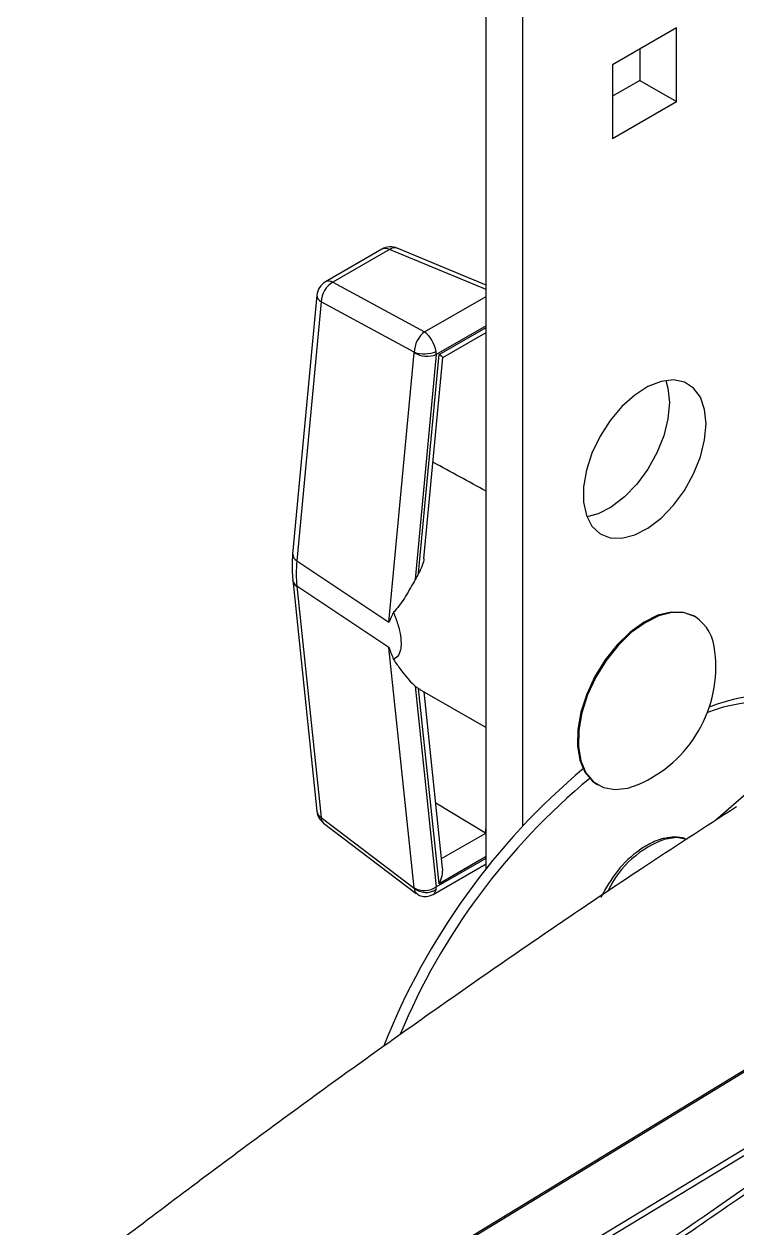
# Model space of a CAD drawing. Extents: x 16.5 to 113.1, y 4.4 to 84.5.
# Drawn here: x 20.653 to 23.237, y 11.382 to 15.747 of the extents above; entities that cross this region are included whole.
import ezdxf

# ---------------------------------------------------------------- set-up
doc = ezdxf.new("R2010")
doc.units = 0
doc.header["$MEASUREMENT"] = 0
doc.layers.add('OBJECT', color=7, linetype='CONTINUOUS')

msp = doc.modelspace()

# ---------------------------------------------------------------- linework, layer by layer
at = {"layer": 'OBJECT'}
for p, q in [((22.3276, 12.6847), (22.3276, 18.4247)), ((22.4605, 12.8388), (22.4605, 18.348)), ((23.0184, 15.7338), (22.7865, 15.5999)), ((23.0184, 15.466), (23.0184, 15.7338)), ((22.8855, 15.657), (22.8855, 15.5427)), ((22.7865, 15.5999), (22.7865, 15.3321)), ((22.8855, 15.5427), (22.7865, 15.4856)), ((22.8855, 15.5427), (23.0184, 15.466)), ((22.7865, 15.3321), (23.0184, 15.466)), ((21.9504, 14.931), (21.7452, 14.8126)), ((21.9778, 14.93), (21.7726, 14.8115)), ((22.3276, 14.7844), (21.9778, 14.93)), ((22.3276, 14.8007), (22.0057, 14.9346)), ((21.7726, 14.8115), (22.1048, 14.6308)), ((21.7142, 14.7643), (21.6265, 13.8247)), ((22.1048, 14.6308), (22.3276, 14.7594)), ((21.7296, 14.7407), (21.6419, 13.8011)), ((22.067, 14.5571), (21.7296, 14.7407)), ((22.3276, 14.6531), (22.1471, 14.5489)), ((22.1573, 14.5492), (22.3276, 14.6475)), ((22.1705, 14.5382), (22.3276, 14.6289)), ((22.3276, 14.6242), (22.3271, 14.6286)), ((21.9758, 13.5792), (22.067, 14.5558)), ((22.1471, 14.5489), (22.071, 13.733)), ((22.0833, 13.7564), (22.1573, 14.5492)), ((22.1025, 13.8097), (22.1705, 14.5383)), ((21.6419, 13.8011), (21.9758, 13.5792)), ((21.6266, 13.7317), (21.7143, 12.8934)), ((21.9758, 13.487), (21.6419, 13.7089)), ((21.6419, 13.7089), (21.7296, 12.8706)), ((23.0864, 13.5979), (23.0828, 13.5999)), ((22.067, 12.6156), (21.9758, 13.487)), ((22.071, 13.347), (22.1471, 12.619)), ((22.0833, 13.3378), (22.0882, 13.3353)), ((22.1573, 12.6304), (22.0833, 13.3378)), ((22.0879, 13.3349), (22.3276, 13.1965)), ((22.1701, 12.6868), (22.1033, 13.326)), ((22.7309, 12.9902), (22.7344, 12.9882)), ((21.8732, 11.1011), (24.8677, 12.9267)), ((22.1454, 12.9235), (22.3256, 12.8142)), ((23.2701, 12.9561), (23.1608, 12.8601)), ((21.7296, 12.8706), (22.067, 12.6145)), ((21.7387, 12.8501), (22.0748, 12.595)), ((22.3256, 12.8142), (22.3276, 12.8355)), ((22.1665, 12.7215), (22.3263, 12.8137)), ((25.111, 12.7862), (22.1054, 10.967)), ((25.1213, 12.7687), (22.1158, 10.9495)), ((22.1471, 12.619), (22.3276, 12.7231)), ((22.3276, 12.7287), (22.1573, 12.6304)), ((22.1356, 12.5912), (22.3276, 12.702))]:
    msp.add_line(p, q, dxfattribs=at)
at = {"layer": 'OBJECT', "flags": 128}
for points in [[(23.1252, 14.2979), (23.12, 14.3502), (23.1046, 14.394), (23.0798, 14.4273), (23.0466, 14.4486), (23.0068, 14.4568), (22.962, 14.4515), (22.9145, 14.4331), (22.8664, 14.4023), (22.82, 14.3607), (22.7774, 14.31), (22.7407, 14.2528), (22.7116, 14.1917), (22.6914, 14.1296), (22.681, 14.0693), (22.681, 14.0137), (22.6914, 13.9653), (22.7116, 13.9265), (22.7407, 13.8991), (22.7774, 13.8843), (22.82, 13.8828), (22.8664, 13.8947), (22.9145, 13.9194), (22.962, 13.9559), (23.0068, 14.0023), (23.0466, 14.0565), (23.0798, 14.116), (23.1046, 14.178), (23.12, 14.2396), (23.1252, 14.2979)], [(22.9788, 14.455), (22.987, 14.4269), (22.9922, 14.3746)], [(22.9922, 14.3746), (22.987, 14.3163), (22.9717, 14.2547), (22.9468, 14.1928), (22.9137, 14.1333), (22.8738, 14.079), (22.8291, 14.0326), (22.7816, 13.9962), (22.7335, 13.9714), (22.6932, 13.9604)], [(23.0829, 13.5999), (23.0438, 13.6142), (22.9992, 13.6153), (22.9508, 13.6034), (22.9006, 13.5788), (22.8506, 13.5426), (22.8029, 13.4963), (22.7595, 13.4417), (22.7222, 13.3812), (22.6924, 13.3171), (22.6713, 13.2521), (22.66, 13.1889), (22.6587, 13.13), (22.6676, 13.0779), (22.6862, 13.0347), (22.714, 13.0021), (22.7309, 12.9902)], [(23.0864, 13.5979), (23.0474, 13.6121), (23.0027, 13.6133), (22.9543, 13.6013), (22.9041, 13.5767), (22.8541, 13.5406), (22.8065, 13.4942), (22.7631, 13.4397), (22.7257, 13.3791), (22.6959, 13.315), (22.6749, 13.2501), (22.6635, 13.1868), (22.6622, 13.128), (22.6711, 13.0758), (22.6898, 13.0326), (22.7175, 13.0001), (22.7531, 12.9795), (22.7952, 12.9718), (22.8419, 12.9772), (22.8787, 12.9897)], [(24.8607, 12.9271), (23.3752, 12.0215), (21.8662, 11.1015)], [(22.9802, 12.7935), (23.0183, 12.7985), (23.0566, 12.7922)]]:
    msp.add_lwpolyline(points, dxfattribs=at)
at = {"layer": 'OBJECT'}
for centre, radius, start, end in [((21.9817, 14.8769), 0.0625, 67.401, 119.9973), ((21.9631, 14.9049), 0.0291, 59.6535, 115.8951), ((21.9962, 14.906), 0.0301, 71.5079, 127.3885), ((21.7765, 14.7584), 0.0625, 119.9973, 174.667), ((21.8162, 14.7366), 0.0867, 120.1577, 177.2631), ((21.7579, 14.7864), 0.0291, 59.6535, 115.8951), ((21.7412, 14.765), 0.0269, 181.6246, 244.5385), ((22.1025, 14.6764), 0.1245, 253.4479, 290.6393), ((22.1142, 14.6364), 0.0934, 239.6247, 290.6249), ((21.6535, 13.8255), 0.0269, 181.6247, 244.5387), ((22.6491, 13.4438), 0.6464, 151.085, 153.4289), ((21.6579, 13.7362), 0.0317, 188.1664, 239.5124), ((22.9914, 13.4615), 0.1662, 3.6859, 55.1427), ((22.6952, 13.4173), 0.4653, 330, 6.7785), ((22.1529, 13.4438), 0.1268, 229.7817, 236.7246), ((23.362, 12.6247), 0.6683, 69.1753, 110.3114), ((23.3496, 12.7623), 0.5505, 62.5895, 112.7656), ((22.6952, 13.4173), 0.4653, 293.2269, 330), ((24.3153, 11.1075), 2.5372, 130.1132, 158.3676), ((24.2443, 11.1512), 2.4159, 129.6277, 157.284), ((21.7765, 12.8999), 0.0625, 185.9728, 232.7998), ((21.7457, 12.8979), 0.0317, 188.207, 239.5096), ((21.755, 12.8696), 0.0254, 177.703, 230.1361), ((23.1037, 12.4437), 0.371, 109.4554, 154.1522), ((22.1044, 12.682), 0.0762, 240.5849, 304.14), ((22.1104, 12.6664), 0.0677, 230.1125, 302.0855)]:
    msp.add_arc(centre, radius, start, end, dxfattribs=at)
for centre, major_axis, ratio, start_param, end_param in [((22.1087, 14.5777), (0.0242, 0.0579), 0.586383, 0.712332, 2.164272), ((22.1087, 14.5777), (-0.0264, 0.0568), 0.494733, 4.17706, 5.628999), ((22.0621, 14.559), (-0.00266, 0.00708), 0.592096, 4.024712, 4.230835), ((22.1033, 14.5746), (-0.0302, 0.0547), 0.580255, 3.938244, 4.144367), ((22.1184, 14.5716), (0.0521, -0.0334), 0.049063, 0.025356, 0.760124), ((19.7519, 15.1164), (4.0542, -2.011), 0.053878, 0.909391, 0.969389), ((21.9969, 13.9564), (0.2542, 0.4311), 0.582405, 2.24928, 2.475618), ((22.3619, 12.8385), (0.0548, -0.0042), 0.631769, 4.037429, 4.054882), ((22.1184, 12.6529), (0.0335, 0.0656), 0.609076, 4.680667, 5.52959), ((22.0621, 12.6189), (-0.00396, 0.00637), 0.47059, 3.705741, 3.911865), ((22.1033, 12.6447), (-0.0315, 0.054), 0.564605, 3.718447, 3.92457), ((22.1087, 12.6478), (0.0325, 0.0537), 0.485137, 2.493168, 3.088758), ((22.1087, 12.6478), (-0.0254, 0.0574), 0.506157, 3.196668, 3.775292)]:
    msp.add_ellipse(centre, major_axis=major_axis, ratio=ratio, start_param=start_param, end_param=end_param, dxfattribs=at)
for points, knots in [([(21.6265, 13.8247), (21.6259, 13.8167), (21.6232, 13.7847), (21.6252, 13.7544), (21.6266, 13.7317)], [0, 0, 0, 0, 0.249063, 1, 1, 1, 1]), ([(22.102, 13.8098), (22.102, 13.808), (22.1019, 13.7975), (22.0947, 13.7788), (22.0868, 13.7632), (22.0833, 13.7564)], [0, 0, 0, 0, 0.098975, 0.600866, 1, 1, 1, 1]), ([(22.071, 13.733), (22.0593, 13.7127), (22.0355, 13.6714), (22.0098, 13.6321), (21.9941, 13.6168), (21.9921, 13.6148)], [0, 0, 0, 0, 0.454625, 0.927986, 1, 1, 1, 1]), ([(21.9921, 13.6148), (21.9865, 13.603), (21.9808, 13.591), (21.9759, 13.5794), (21.9758, 13.5792)], [0, 0, 0, 0, 0.982725, 1, 1, 1, 1]), ([(21.9921, 13.6148), (21.9976, 13.6003), (22.0061, 13.578), (22.0153, 13.543), (22.0204, 13.5113), (22.0195, 13.4842), (22.0119, 13.4582), (22.0013, 13.4481), (21.9925, 13.4439), (21.9921, 13.4437)], [0, 0, 0, 0, 0.190458, 0.293194, 0.446601, 0.600718, 0.707922, 0.98553, 1, 1, 1, 1]), ([(22.4051, 10.9262), (22.7508, 11.1693), (23.442, 11.6556), (24.4836, 12.3413), (25.5275, 12.9974), (26.2246, 13.4046), (26.5732, 13.6082)], [0, 0, 0, 0, 0.249972, 0.5, 0.749997, 1, 1, 1, 1]), ([(26.5832, 13.5906), (26.3821, 13.474), (25.9815, 13.2416), (25.3833, 12.8796), (24.7832, 12.5055), (24.1789, 12.1164), (23.5763, 11.7161), (22.9883, 11.3143), (22.6045, 11.0427), (22.4163, 10.9094)], [0, 0, 0, 0, 0.144222, 0.287378, 0.429468, 0.575454, 0.722208, 0.863723, 1, 1, 1, 1]), ([(21.9758, 13.487), (21.9759, 13.4867), (21.9808, 13.4719), (21.9865, 13.4577), (21.9921, 13.4437)], [0, 0, 0, 0, 0.01728, 1, 1, 1, 1]), ([(21.9921, 13.4437), (22.0008, 13.4308), (22.0258, 13.394), (22.0531, 13.3624), (22.0691, 13.3486), (22.071, 13.347)], [0, 0, 0, 0, 0.324578, 0.922743, 1, 1, 1, 1]), ([(23.2361, 12.9091), (23.1198, 12.8338), (22.8193, 12.6395), (22.3431, 12.3145), (21.8067, 11.9363), (21.2795, 11.5474), (20.8949, 11.2562), (20.6889, 11.0919), (20.653, 11.0632)], [0, 0, 0, 0, 0.130614, 0.3372653, 0.5438032, 0.7501944, 0.9564046, 1, 1, 1, 1]), ([(22.9759, 12.7946), (22.9737, 12.7943), (22.9578, 12.7923), (22.9262, 12.7785), (22.8693, 12.745), (22.7999, 12.6805), (22.7622, 12.6138), (22.7435, 12.5807)], [0, 0, 0, 0, 0.026387, 0.191239, 0.355499, 0.679916, 1, 1, 1, 1]), ([(23.0485, 12.7947), (23.0362, 12.7973), (23.0135, 12.802), (22.9877, 12.7969), (22.9759, 12.7946)], [0, 0, 0, 0, 0.543712, 1, 1, 1, 1]), ([(22.0751, 12.5957), (22.0775, 12.5937), (22.085, 12.5875), (22.1018, 12.5831), (22.1207, 12.5838), (22.1313, 12.5893), (22.1355, 12.5915)], [0, 0, 0, 0, 0.144722, 0.449594, 0.78273, 1, 1, 1, 1])]:
    msp.add_open_spline(points, degree=3, knots=knots, dxfattribs=at)

doc.saveas('drawing.dxf')
